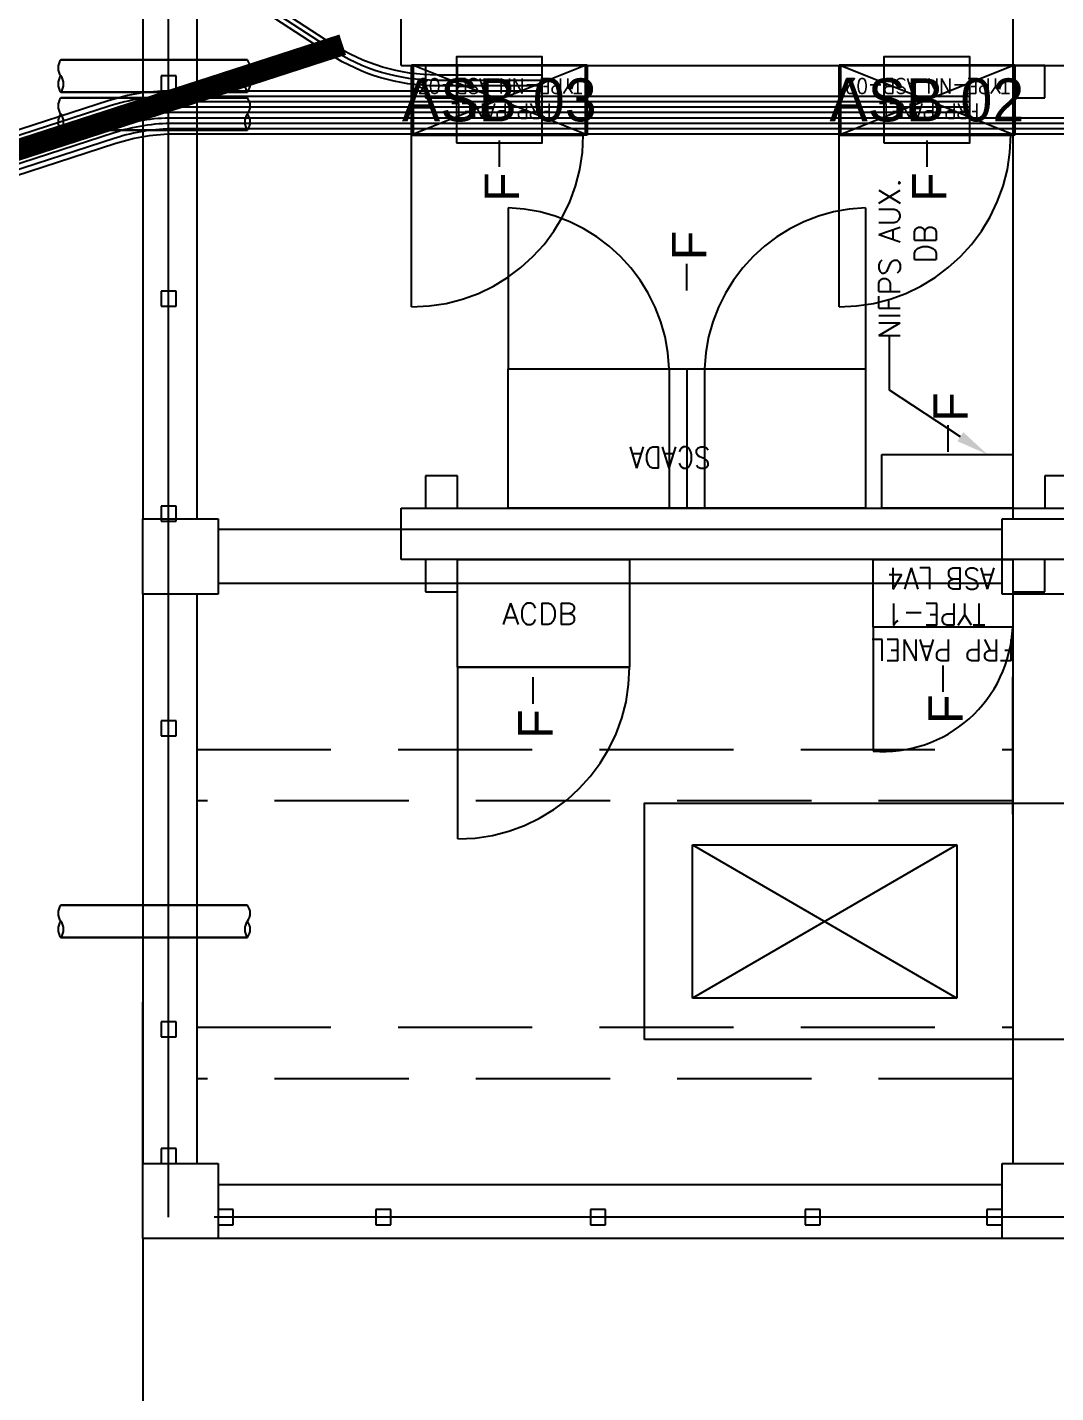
# Model space of a CAD drawing. Header units: metres. Extents: x 530404 to 530792, y 2675352 to 2675672.
# Drawn here: x 530618.53 to 530623.32, y 2675486.13 to 2675492.49 of the extents above; entities that cross this region are included whole.
import ezdxf
from ezdxf.enums import TextEntityAlignment as Align

# ---------------------------------------------------------------- set-up
doc = ezdxf.new("R2010")
doc.units = ezdxf.units.M
for name, pattern in [('DASHED', [0.75, 0.5, -0.25]), ('DASHED2', [0.375, 0.25, -0.125]), ('HIDDEN', [0.375, 0.25, -0.125]), ('PHANTOM', [63.5, 31.75, -6.35, 6.35, -6.35, 6.35, -6.35])]:
    doc.linetypes.add(name, pattern=pattern)
for name, color, linetype in [('1', 5, 'Continuous'), ('Excavation', 7, 'Continuous'), ('IDT', 7, 'Continuous'), ('LT Cable(AG) INV to LT Panel BL-03', 2, 'Continuous')]:
    doc.layers.add(name, color=color, linetype=linetype)
doc.styles.add('Arial', font='arial.ttf')
doc.styles.add('RomanS', font='romans.shx')
doc.styles.get("Standard").update_dxf_attribs({"font": 'Adani Regular.ttf'})
doc.linetypes.add('FOUNDATION LAYOUT$0$FENCELINE1', pattern='A,6.35,-2.54,[133,ltypeshp.shx,S=2.54,R=0,X=-2.54,Y=0],-2.54,25.4', length=36.83)

# ---------------------------------------------------------------- blocks, each defined once
blk = doc.blocks.new('ASB')
at = {"layer": '1', "color": 5}
blk.add_lwpolyline([(-0.2, -0.2), (0.2, -0.2), (0.2, 0.2), (-0.2, 0.2)], close=True, dxfattribs=at)
at = {"layer": '1', "color": 7}
blk.add_attdef('ID', text='', height=0.2, dxfattribs=at).set_placement((0, 0), align=Align.MIDDLE_CENTER)
blk = doc.blocks.new('IDT')
at = {"layer": 'IDT', "color": 8}
for p, q in [((29.552, 18.4101), (29.902, 18.4101)), ((29.902, 18.4101), (29.902, 18.0601)), ((29.902, 18.4101), (33.552, 18.4101)), ((33.552, 18.0601), (33.552, 18.4101)), ((33.552, 18.4101), (33.902, 18.4101)), ((33.902, 18.4101), (33.902, 18.0601)), ((29.902, 18.3453), (29.902, 18.2753)), ((29.972, 18.3453), (29.902, 18.3453)), ((29.972, 18.2753), (29.972, 18.3453)), ((30.7481, 18.3453), (30.7481, 18.2753)), ((30.8181, 18.3453), (30.7481, 18.3453)), ((30.8181, 18.2753), (30.8181, 18.3453)), ((31.7481, 18.3453), (31.7481, 18.2753)), ((31.8181, 18.3453), (31.7481, 18.3453)), ((31.8181, 18.2753), (31.8181, 18.3453)), ((32.7481, 18.3453), (32.7481, 18.2753)), ((32.8181, 18.3453), (32.7481, 18.3453)), ((32.8181, 18.2753), (32.8181, 18.3453)), ((33.482, 18.3453), (33.482, 18.2753)), ((33.552, 18.3453), (33.482, 18.3453)), ((33.552, 18.2753), (33.552, 18.3453)), ((29.902, 18.2753), (29.972, 18.2753)), ((30.7481, 18.2753), (30.8181, 18.2753)), ((31.7481, 18.2753), (31.8181, 18.2753)), ((32.7481, 18.2753), (32.8181, 18.2753)), ((33.482, 18.2753), (33.552, 18.2753)), ((29.902, 18.1601), (33.552, 18.1601)), ((29.902, 18.0601), (29.552, 18.0601)), ((29.852, 15.4101), (29.852, 18.0601)), ((33.902, 18.0601), (33.552, 18.0601)), ((33.652, 15.4101), (33.652, 18.0601)), ((33.7481, 18.0601), (33.7481, 17.9901)), ((33.8181, 18.0601), (33.7481, 18.0601)), ((33.8181, 17.9901), (33.8181, 18.0601)), ((33.902, 15.4101), (33.902, 18.0601)), ((33.7481, 17.9901), (33.8181, 17.9901)), ((33.7481, 17.4703), (33.7481, 17.4003)), ((33.8181, 17.4703), (33.7481, 17.4703)), ((33.8181, 17.4003), (33.8181, 17.4703)), ((33.7481, 17.4003), (33.8181, 17.4003)), ((30.1117, 16.5771), (30.1117, 17.2916)), ((30.1117, 17.2916), (31.3439, 17.2916)), ((31.3439, 16.5771), (30.1117, 17.2916)), ((30.1117, 16.5771), (31.3439, 17.2916)), ((31.3439, 17.2916), (31.3439, 16.5771)), ((31.3439, 16.5771), (30.1117, 16.5771)), ((29.852, 16.4349), (29.852, 15.7954)), ((33.652, 16.1329), (33.652, 16.1329)), ((33.7481, 16.0703), (33.7481, 16.0003)), ((33.8181, 16.0703), (33.7481, 16.0703)), ((33.8181, 16.0003), (33.8181, 16.0703)), ((33.7481, 16.0003), (33.8181, 16.0003)), ((29.552, 15.4101), (29.902, 15.4101)), ((29.702, 15.3997), (29.702, 15.2497)), ((29.852, 15.3997), (29.702, 15.3997)), ((29.852, 15.2497), (29.852, 15.3997)), ((29.902, 15.4101), (29.902, 15.0601)), ((32.4369, 15.3997), (32.4369, 15.2497)), ((32.5869, 15.3997), (32.4369, 15.3997)), ((32.5869, 15.2497), (32.5869, 15.3997)), ((33.552, 15.0601), (33.552, 15.4101)), ((33.552, 15.4101), (33.902, 15.4101)), ((33.902, 15.4101), (33.902, 15.0601)), ((29.902, 15.3601), (33.552, 15.3601)), ((26.802, 15.2497), (32.6992, 15.2497)), ((29.702, 15.2497), (29.852, 15.2497)), ((32.4369, 15.2497), (32.5869, 15.2497)), ((32.6992, 15.2497), (32.6992, 15.0097)), ((29.902, 15.1101), (33.552, 15.1101)), ((33.7481, 15.0703), (33.7481, 15.0003)), ((33.8181, 15.0703), (33.7481, 15.0703)), ((33.8181, 15.0003), (33.8181, 15.0703)), ((32.6992, 15.0097), (26.802, 15.0097)), ((29.902, 15.0601), (29.552, 15.0601)), ((29.702, 15.0097), (29.552, 15.0097)), ((29.702, 14.8597), (29.702, 15.0097)), ((29.852, 12.4101), (29.852, 15.0601)), ((31.2873, 14.3618), (31.2873, 15.0097)), ((31.3698, 14.3618), (31.3698, 15.0097)), ((31.4523, 14.3618), (31.4523, 15.0097)), ((32.4369, 15.0097), (32.4369, 14.8597)), ((32.5869, 15.0097), (32.4369, 15.0097)), ((32.5869, 14.8597), (32.5869, 15.0097)), ((33.902, 15.0601), (33.552, 15.0601)), ((33.652, 12.4101), (33.652, 15.0601)), ((33.7481, 15.0003), (33.8181, 15.0003)), ((33.902, 12.4101), (33.902, 15.0601)), ((29.552, 14.8597), (29.702, 14.8597)), ((32.4369, 14.8597), (32.5869, 14.8597)), ((33.7481, 14.0703), (33.7481, 14.0003)), ((33.8181, 14.0703), (33.7481, 14.0703)), ((33.8181, 14.0003), (33.8181, 14.0703)), ((33.7481, 14.0003), (33.8181, 14.0003)), ((29.843, 13.2732), (30.661, 13.2732)), ((29.843, 12.9462), (29.843, 13.2732)), ((29.852, 12.9497), (29.852, 13.2697)), ((29.852, 13.2697), (30.652, 13.2697)), ((30.652, 13.2697), (29.852, 12.9497)), ((30.652, 12.9497), (29.852, 13.2697)), ((30.652, 13.2697), (30.652, 12.9497)), ((30.661, 13.2732), (30.661, 12.9462)), ((31.8339, 13.2732), (32.6519, 13.2732)), ((31.8339, 12.9462), (31.8339, 13.2732)), ((31.8429, 12.9497), (31.8429, 13.2697)), ((31.8429, 13.2697), (32.6429, 13.2697)), ((31.8429, 12.9497), (32.6429, 13.2697)), ((31.8429, 13.2697), (32.6429, 12.9497)), ((32.6429, 13.2697), (32.6429, 12.9497)), ((32.6519, 13.2732), (32.6519, 12.9462)), ((29.702, 13.0997), (29.702, 12.9497)), ((29.852, 13.0997), (29.702, 13.0997)), ((29.852, 12.9497), (29.852, 13.0997)), ((32.4369, 13.0997), (32.4369, 12.9497)), ((32.5869, 13.0997), (32.4369, 13.0997)), ((32.5869, 12.9497), (32.5869, 13.0997)), ((33.7481, 13.0685), (33.7481, 12.9985)), ((33.8181, 13.0685), (33.7481, 13.0685)), ((33.8181, 12.9985), (33.8181, 13.0685)), ((33.7481, 12.9985), (33.8181, 12.9985)), ((32.6992, 12.9497), (26.802, 12.9497)), ((29.702, 12.9497), (29.852, 12.9497)), ((30.661, 12.9462), (29.843, 12.9462)), ((30.652, 12.9497), (29.852, 12.9497)), ((32.6519, 12.9462), (31.8339, 12.9462)), ((32.6429, 12.9497), (31.8429, 12.9497)), ((32.4369, 12.9497), (32.5869, 12.9497)), ((32.6993, 12.9497), (32.6993, 12.7097))]:
    blk.add_line(p, q, dxfattribs=at)
at = {"layer": 'IDT', "color": 8, "linetype": 'DASHED2', "ltscale": 5}
for p, q in [((32.802, 18.4101), (33.902, 18.4101)), ((33.902, 18.4101), (33.902, 17.3101))]:
    blk.add_line(p, q, dxfattribs=at)
at = {"layer": 'IDT', "color": 8, "linetype": 'PHANTOM', "ltscale": 0.25}
for p, q in [((25.6331, 18.3103), (33.7831, 18.3103)), ((33.7831, 18.3103), (33.7831, 9.1603))]:
    blk.add_line(p, q, dxfattribs=at)
at = {"layer": 'IDT', "color": 8, "linetype": 'HIDDEN', "ltscale": 2.5}
for p, q in [((29.852, 17.6665), (33.652, 17.6665)), ((33.652, 17.4265), (29.852, 17.4265)), ((29.852, 16.3729), (33.652, 16.3729)), ((33.652, 16.1329), (29.852, 16.1329))]:
    blk.add_line(p, q, dxfattribs=at)
at = {"layer": 'IDT', "color": 124}
for p, q in [((34.2845, 17.0079), (33.4155, 17.0079)), ((33.4155, 17.0079), (34.2845, 17.0079)), ((33.4155, 16.8579), (34.2845, 16.8579)), ((34.2845, 16.8579), (33.4155, 16.8579)), ((34.2845, 13.2505), (33.4155, 13.2505)), ((33.4155, 13.2505), (34.2845, 13.2505)), ((33.4155, 13.1005), (34.2845, 13.1005)), ((34.2845, 13.1005), (33.4155, 13.1005)), ((34.2845, 13.0734), (33.4155, 13.0734)), ((33.4155, 13.0734), (34.2845, 13.0734)), ((33.4155, 12.9234), (34.2845, 12.9234)), ((34.2845, 12.9234), (33.4155, 12.9234))]:
    blk.add_line(p, q, dxfattribs=at)
at = {"layer": 'IDT', "color": 8, "linetype": 'DASHED', "ltscale": 5}
for p, q in [((32.4365, 16.5497), (32.4365, 15.7497)), ((30.502, 15.5637), (30.502, 16.1417)), ((32.3927, 15.7497), (31.6365, 15.7497)), ((32.4365, 15.7497), (32.3927, 15.7497)), ((30.5375, 13.6118), (30.5375, 14.3618)), ((32.202, 13.6118), (32.202, 14.3618)), ((30.661, 14.0732), (30.661, 13.2732)), ((32.6519, 14.0732), (32.6519, 13.2732)), ((30.5375, 13.6118), (30.5375, 13.6118)), ((32.202, 13.6118), (32.202, 13.6118)), ((30.6172, 13.2732), (29.861, 13.2732)), ((30.661, 13.2732), (30.6172, 13.2732)), ((32.6081, 13.2732), (31.8519, 13.2732)), ((32.6519, 13.2732), (32.6081, 13.2732))]:
    blk.add_line(p, q, dxfattribs=at)
at = {"layer": 'IDT', "color": 7}
for p, q in [((32.0863, 15.8484), (32.0863, 15.9209)), ((30.177, 15.7932), (30.177, 15.8657)), ((32.0863, 15.7973), (32.0863, 15.8484)), ((30.177, 15.7421), (30.177, 15.7932)), ((31.6365, 15.7486), (32.4369, 15.7497)), ((31.6365, 15.2497), (31.6365, 15.7486)), ((32.4369, 15.7497), (32.4369, 15.2497)), ((29.852, 15.5637), (30.502, 15.5637)), ((29.852, 15.2497), (29.852, 15.5637)), ((30.502, 15.5637), (30.502, 15.2497)), ((30.502, 15.2497), (29.852, 15.2497)), ((32.4369, 15.2497), (31.6365, 15.2497)), ((29.852, 15.0097), (30.462, 15.0097)), ((29.852, 14.7597), (29.852, 15.0097)), ((30.462, 15.0097), (30.462, 14.7597)), ((30.5375, 15.0097), (32.202, 15.0097)), ((30.5375, 14.3618), (30.5375, 15.0097)), ((32.202, 15.0097), (32.202, 14.3618)), ((30.462, 14.7597), (29.852, 14.7597)), ((30.1529, 14.748), (30.1529, 14.6969)), ((30.1529, 14.6969), (30.1529, 14.6243)), ((32.202, 14.3618), (30.5375, 14.3618)), ((31.3698, 13.9969), (31.3698, 13.9457)), ((31.3698, 13.9457), (31.3698, 13.8732)), ((30.252, 13.3493), (30.252, 13.4218)), ((32.2429, 13.3493), (32.2429, 13.4218)), ((30.252, 13.2982), (30.252, 13.3493)), ((32.2429, 13.2982), (32.2429, 13.3493)), ((29.843, 13.2732), (30.661, 13.2732)), ((29.843, 12.9462), (29.843, 13.2732)), ((30.661, 13.2732), (30.661, 12.9462)), ((31.8339, 13.2732), (32.6519, 13.2732)), ((31.8339, 12.9462), (31.8339, 13.2732)), ((32.6519, 13.2732), (32.6519, 12.9462)), ((30.661, 12.9462), (29.843, 12.9462)), ((32.6519, 12.9462), (31.8339, 12.9462))]:
    blk.add_line(p, q, dxfattribs=at)
at = {"layer": 'IDT', "color": 8, "linetype": 'ByBlock', "lineweight": -2, "ltscale": 0.1}
for p, q in [((30.096, 14.6774), (30.426, 14.4611)), ((30.426, 14.4611), (30.426, 14.2072))]:
    blk.add_line(p, q, dxfattribs=at)
at = {"layer": 'IDT', "color": 7, "linetype": 'FOUNDATION LAYOUT$0$FENCELINE1', "ltscale": 0.01}
blk.add_lwpolyline([(33.902, 18.4101), (33.9018, 22.4854), (21.4107, 22.4854)], dxfattribs=at)
at = {"layer": 'IDT', "color": 8}
blk.add_lwpolyline([(31.567, 17.4829), (31.567, 16.3829), (28.767, 16.3829), (28.767, 17.4829)], close=True, dxfattribs=at)
at = {"layer": 'IDT', "color": 124}
for centre, start, end in [((33.4653, 16.9704), 143.02764, 216.97236), ((33.3657, 16.9704), 323.02764, 36.97236), ((34.3344, 16.9704), 143.02764, 216.97236), ((34.2347, 16.9704), 323.02764, 36.97236), ((33.4653, 16.8954), 143.02764, 216.97236), ((34.2347, 16.8954), 323.02764, 36.97236), ((33.4653, 13.213), 143.02764, 216.97236), ((33.3657, 13.213), 323.02764, 36.97236), ((34.3344, 13.213), 143.02764, 216.97236), ((34.2347, 13.213), 323.02764, 36.97236), ((33.4653, 13.138), 143.02764, 216.97236), ((34.2347, 13.138), 323.02764, 36.97236), ((33.4653, 13.0359), 143.02764, 216.97236), ((33.3657, 13.0359), 323.02764, 36.97236), ((34.3344, 13.0359), 143.02764, 216.97236), ((34.2347, 13.0359), 323.02764, 36.97236), ((33.4653, 12.9609), 143.02764, 216.97236), ((34.2347, 12.9609), 323.02764, 36.97236)]:
    blk.add_arc(centre, 0.0624, start, end, dxfattribs=at)
at = {"layer": 'IDT', "color": 8, "linetype": 'DASHED', "ltscale": 5}
for centre, radius, start, end in [((32.4365, 15.7497), 0.8, 90, 180), ((30.4575, 15.5373), 0.606, 85.7856, 177.50336), ((30.512, 14.3876), 0.7761, 271.87815, 358.10123), ((29.6994, 14.7411), 1.4413, 344.74337, 344.78968), ((32.2275, 14.3876), 0.7761, 181.89877, 268.12185), ((30.661, 13.2732), 0.8, 90, 180), ((32.6519, 13.2732), 0.8, 90, 180)]:
    blk.add_arc(centre, radius, start, end, dxfattribs=at)
at = {"layer": 'IDT', "color": 8, "ltscale": 0.1}
blk.add_solid([(30.0823, 14.6565), (29.9705, 14.7597), (30.1097, 14.6983)], dxfattribs=at)
at = {"layer": 'IDT', "color": 7, "style": 'Arial'}
for p in [(31.9951, 16.0827), (30.0858, 16.0139), (30.0617, 14.6072), (31.2786, 13.856), (30.1608, 13.5836), (32.1517, 13.5836)]:
    blk.add_text('F', height=0.16, rotation=270, dxfattribs=at).set_placement(p)
at = {"layer": 'IDT', "color": 7, "style": 'RomanS', "width": 0.9}
for s, height, p in [('FRP PANEL', 0.1, (29.8434, 15.6209)), ('TYPE-1', 0.1, (29.9782, 15.4542)), ('ASB LV4', 0.1, (29.9342, 15.2876)), ('SCADA', 0.1, (31.2586, 14.724)), ('FRP PANEL', 0.07, (30.0088, 13.1269)), ('FRP PANEL', 0.07, (31.9997, 13.1269)), ('TYPE-NN ASB-02', 0.07, (29.8647, 13.0102)), ('TYPE-NN ASB-03', 0.07, (31.8556, 13.0102))]:
    blk.add_text(s, height=height, dxfattribs=at).set_placement(p)
at = {"layer": 'IDT', "color": 7, "ltscale": 0.1, "style": 'RomanS'}
blk.add_text('ACDB', height=0.1, rotation=180, dxfattribs=at).set_placement((32.2286, 15.5521))
at = {"layer": 'IDT', "color": 8, "style": 'RomanS'}
for s, p in [('NIFPS AUX.', (30.376, 14.2243)), (' DB', (30.2093, 13.9386))]:
    blk.add_text(s, height=0.1, rotation=270, dxfattribs=at).set_placement(p)

msp = doc.modelspace()

# ---------------------------------------------------------------- linework, layer by layer
at = {"layer": 'Excavation', "const_width": 0.1}
msp.add_lwpolyline([(530620.0033, 2675492.4061), (530618.0543, 2675491.7751), (530613.9793, 2675491.7751), (530613.9793, 2675463.1182)], dxfattribs=at)
at = {"layer": 'LT Cable(AG) INV to LT Panel BL-03', "color": 5}
for points in [[(530620.9324, 2675492.2148), (530620.4367, 2675492.2148, -0.145347), (530619.9454, 2675492.3606), (530618.1197, 2675493.5499, 0.042157), (530617.9688, 2675493.5626), (530612.1418, 2675493.5626, 0.414214), (530611.2418, 2675492.6626), (530611.2418, 2675463.1606, -0.026917), (530611.2366, 2675463.0639), (530611.1403, 2675462.1729, 0.026917), (530611.1351, 2675462.0762), (530611.1351, 2675447.2247, -0.414214), (530610.2351, 2675446.3247), (530438.4616, 2675446.3247, -0.414214), (530437.5616, 2675447.2247), (530437.5616, 2675447.6898)], [(530620.9324, 2675492.2398), (530620.4402, 2675492.2398, -0.145252), (530619.9493, 2675492.3855), (530618.1218, 2675493.5749, 0.042157), (530617.9709, 2675493.5876), (530612.1168, 2675493.5876, 0.414214), (530611.2168, 2675492.6876), (530611.2168, 2675463.1619, -0.026917), (530611.2116, 2675463.0653), (530611.1153, 2675462.1742, 0.026917), (530611.1101, 2675462.0775), (530611.1101, 2675447.2497, -0.414214), (530610.2101, 2675446.3497), (530503.2456, 2675446.3497, -0.414214), (530502.3456, 2675447.2497), (530502.3456, 2675447.6898)], [(530620.9324, 2675492.2648), (530620.4438, 2675492.2648, -0.145158), (530619.9532, 2675492.4103), (530618.1239, 2675493.5999, 0.042157), (530617.973, 2675493.6126), (530612.0918, 2675493.6126, 0.414214), (530611.1918, 2675492.7126), (530611.1918, 2675463.1633, -0.026917), (530611.1866, 2675463.0666), (530611.0903, 2675462.1756, 0.026917), (530611.0851, 2675462.0789), (530611.0851, 2675447.2747, -0.414214), (530610.1851, 2675446.3747), (530568.0296, 2675446.3747, -0.414214), (530567.1296, 2675447.2747), (530567.1296, 2675447.6898)], [(530620.9324, 2675492.1898), (530619.193, 2675492.1898, 0.078431), (530618.9158, 2675492.146), (530618.1756, 2675491.9064, -0.078431), (530617.8984, 2675491.8626), (530614.7918, 2675491.8626, 0.414214), (530613.8918, 2675490.9626), (530613.8918, 2675463.1633, 0.027742), (530613.8973, 2675463.0636), (530613.9963, 2675462.1755, -0.027742), (530614.0018, 2675462.0759), (530614.0018, 2675364.7497, 0.414214), (530614.9018, 2675363.8497), (530724.813, 2675363.8497, 0.414214), (530725.713, 2675364.7497), (530725.713, 2675365.1898)], [(530622.9233, 2675492.1648), (530619.197, 2675492.1648, 0.078431), (530618.9198, 2675492.121), (530618.1796, 2675491.8814, -0.078431), (530617.9024, 2675491.8376), (530614.8168, 2675491.8376, 0.414214), (530613.9168, 2675490.9376), (530613.9168, 2675463.1647, 0.027742), (530613.9223, 2675463.065), (530614.0213, 2675462.1769, -0.027742), (530614.0268, 2675462.0773), (530614.0268, 2675364.7747, 0.414214), (530614.9268, 2675363.8747), (530627.637, 2675363.8747, 0.414214), (530628.537, 2675364.7747), (530628.537, 2675365.1898)], [(530622.9233, 2675492.1398), (530619.2009, 2675492.1398, 0.078431), (530618.9237, 2675492.096), (530618.1835, 2675491.8564, -0.078431), (530617.9063, 2675491.8126), (530614.8418, 2675491.8126, 0.414214), (530613.9418, 2675490.9126), (530613.9418, 2675463.1661, 0.027742), (530613.9473, 2675463.0664), (530614.0463, 2675462.1783, -0.027742), (530614.0518, 2675462.0787), (530614.0518, 2675394.7997, 0.414214), (530614.9518, 2675393.8997), (530724.813, 2675393.8997, 0.414214), (530725.713, 2675394.7997), (530725.713, 2675395.1898)], [(530622.9233, 2675492.1148), (530619.2049, 2675492.1148, 0.078431), (530618.9277, 2675492.071), (530618.1875, 2675491.8314, -0.078431), (530617.9103, 2675491.7876), (530614.8668, 2675491.7876, 0.414214), (530613.9668, 2675490.8876), (530613.9668, 2675463.1675, 0.027742), (530613.9723, 2675463.0678), (530614.0713, 2675462.1797, -0.027742), (530614.0768, 2675462.0801), (530614.0768, 2675394.8247, 0.414214), (530614.9768, 2675393.9247), (530627.637, 2675393.9247, 0.414214), (530628.537, 2675394.8247), (530628.537, 2675395.1898)], [(530622.9233, 2675492.0898), (530619.2088, 2675492.0898, 0.078431), (530618.9316, 2675492.046), (530618.1914, 2675491.8064, -0.078431), (530617.9142, 2675491.7626), (530614.8918, 2675491.7626, 0.414214), (530613.9918, 2675490.8626), (530613.9918, 2675463.1688, 0.027742), (530613.9973, 2675463.0692), (530614.0963, 2675462.1811, -0.027742), (530614.1018, 2675462.0814), (530614.1018, 2675417.3497, 0.414214), (530615.0018, 2675416.4497), (530724.813, 2675416.4497, 0.414214), (530725.713, 2675417.3497), (530725.713, 2675417.6898)], [(530625.0803, 2675492.0648), (530619.2128, 2675492.0648, 0.078431), (530618.9356, 2675492.021), (530618.1953, 2675491.7814, -0.078431), (530617.9182, 2675491.7376), (530614.9168, 2675491.7376, 0.414214), (530614.0168, 2675490.8376), (530614.0168, 2675463.1702, 0.027742), (530614.0223, 2675463.0706), (530614.1213, 2675462.1825, -0.027742), (530614.1268, 2675462.0828), (530614.1268, 2675417.3747, 0.414214), (530615.0268, 2675416.4747), (530627.637, 2675416.4747, 0.414214), (530628.537, 2675417.3747), (530628.537, 2675417.6898)], [(530625.0803, 2675492.0398), (530619.2167, 2675492.0398, 0.078431), (530618.9395, 2675491.996), (530618.1993, 2675491.7564, -0.078431), (530617.9221, 2675491.7126), (530614.9418, 2675491.7126, 0.414214), (530614.0418, 2675490.8126), (530614.0418, 2675463.1716, 0.027742), (530614.0473, 2675463.072), (530614.1463, 2675462.1839, -0.027742), (530614.1518, 2675462.0842), (530614.1518, 2675447.3997, 0.414214), (530615.0518, 2675446.4997), (530757.205, 2675446.4997, 0.414214), (530758.105, 2675447.3997), (530758.105, 2675447.6898)], [(530625.0803, 2675492.0148), (530619.2207, 2675492.0148, 0.078431), (530618.9435, 2675491.971), (530618.2032, 2675491.7314, -0.078431), (530617.926, 2675491.6876), (530614.9668, 2675491.6876, 0.414214), (530614.0668, 2675490.7876), (530614.0668, 2675463.173, 0.027742), (530614.0723, 2675463.0734), (530614.1713, 2675462.1852, -0.027742), (530614.1768, 2675462.0856), (530614.1768, 2675447.4247, 0.414214), (530615.0768, 2675446.5247), (530692.421, 2675446.5247, 0.414214), (530693.321, 2675447.4247), (530693.321, 2675447.6898)], [(530625.0803, 2675491.9898), (530619.2246, 2675491.9898, 0.078431), (530618.9474, 2675491.946), (530618.2072, 2675491.7064, -0.078431), (530617.93, 2675491.6626), (530614.9918, 2675491.6626, 0.414214), (530614.0918, 2675490.7626), (530614.0918, 2675463.1744, 0.027742), (530614.0973, 2675463.0748), (530614.1963, 2675462.1866, -0.027742), (530614.2018, 2675462.087), (530614.2018, 2675447.4497, 0.414214), (530615.1018, 2675446.5497), (530627.637, 2675446.5497, 0.414214), (530628.537, 2675447.4497), (530628.537, 2675447.6898)]]:
    msp.add_lwpolyline(points, format="xyb", dxfattribs=at)

# ---------------------------------------------------------------- block references
at = {"layer": '1'}
for p, values in [((530620.7324, 2675492.1492), {'ID': 'ASB 03'}), ((530622.7233, 2675492.1492), {'ID': 'ASB 02'})]:
    msp.add_blockref('ASB', p, dxfattribs=at).add_auto_attribs(values)
at = {"layer": 'IDT', "color": 8, "rotation": 180}
msp.add_blockref('IDT', (530652.9753, 2675505.2589), dxfattribs=at)

doc.saveas('drawing.dxf')
